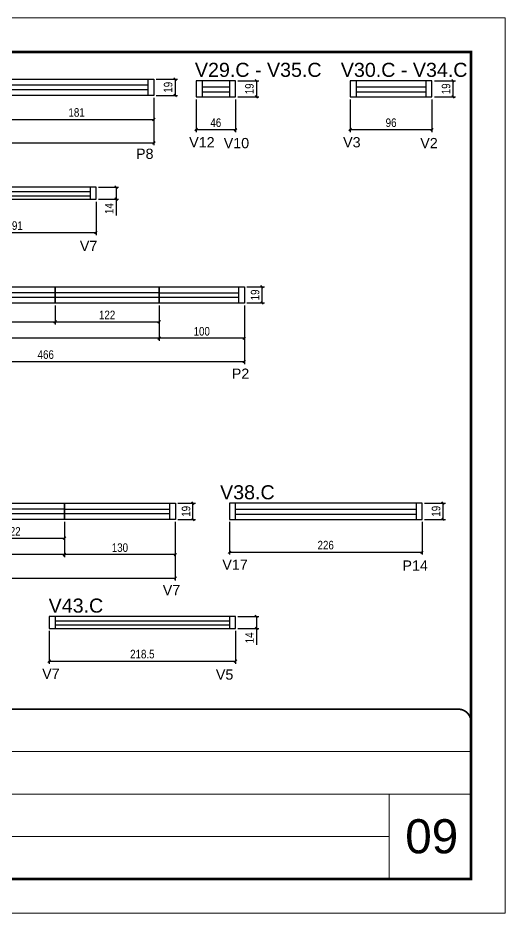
# Model space of a CAD drawing. Header units: millimetres. Extents: x 2455 to 8708, y 366 to 3713.
# Drawn here: x 3368 to 3940, y 366 to 1416 of the extents above; entities that cross this region are included whole.
import ezdxf

# ---------------------------------------------------------------- set-up
doc = ezdxf.new("R2010")
doc.units = ezdxf.units.MM
doc.linetypes.add('CONTINUO', pattern=[0])
doc.linetypes.add('DASHED', pattern=[0.75, 0.5, -0.25])
for name, color, linetype in [('5', 5, 'Continuous'), ('COTA', 241, 'Continuous'), ('NOMENCLATURA', 7, 'Continuous'), ('Painéis', 200, 'Continuous'), ('SARR_2.2x7', 40, 'Continuous'), ('SARR_EDITAR', 141, 'Continuous')]:
    doc.layers.add(name, color=color, linetype=linetype)
for name, color, linetype, lineweight in [('CARIMBO', 255, 'Continuous', 9), ('Folhas', 255, 'Continuous', 9), ('SARRAFO DE PRESSAO', 251, 'DASHED', 9)]:
    doc.layers.add(name, color=color, linetype=linetype, lineweight=lineweight)
doc.styles.add('ARIAL', font='arial.ttf')
doc.styles.add('COTA TECNICA', font='techl___.ttf', dxfattribs={"height": 10})
doc.styles.add('COTA TECNICA-50', font='techl___.ttf', dxfattribs={"height": 10})
doc.styles.get("Standard").update_dxf_attribs({"font": 'arial.ttf'})
doc.dimstyles.new('COTA PAINEL-50', dxfattribs={"dimtxt": 10, "dimasz": 3, "dimexe": 3, "dimexo": 3, "dimgap": 3, "dimtad": 1, "dimdec": 1, "dimzin": 12, "dimdsep": 46, "dimtxsty": 'COTA TECNICA-50', "dimblk1": 'OBLIQUE', "dimblk2": 'OBLIQUE', "dimsah": 1, "dimcen": 0.9, "dimclrd": 4, "dimclre": 4, "dimclrt": 240, "dimadec": 1, "dimazin": 3, "dimtfac": 1, "dimtdec": 1, "dimtmove": 0, "dimatfit": 3, "dimfxl": 1, "dimtolj": 1, "dimtzin": 12, "dimarcsym": 0})
doc.dimstyles.new('PAINEL', dxfattribs={"dimtxt": 10, "dimasz": 3, "dimexe": 3, "dimexo": 3, "dimgap": 3, "dimtad": 1, "dimdec": 1, "dimzin": 12, "dimdsep": 46, "dimtxsty": 'COTA TECNICA', "dimblk1": 'OBLIQUE', "dimblk2": 'OBLIQUE', "dimsah": 1, "dimcen": 0.9, "dimclrd": 4, "dimclre": 4, "dimclrt": 240, "dimadec": 1, "dimazin": 3, "dimtfac": 1, "dimtdec": 1, "dimtmove": 0, "dimatfit": 3, "dimfxl": 1, "dimtolj": 1, "dimtzin": 12, "dimarcsym": 0})

# ---------------------------------------------------------------- blocks, each defined once
blk = doc.blocks.new('9999999999')
at = {"color": 30, "linetype": 'CONTINUO'}
for p, q in [((98564.6, 34379.6), (99584, 34379.6)), ((98564.6, 34329.8), (99488, 34329.8)), ((99584, 34329.8), (99488, 34329.8)), ((99488, 34329.8), (99488, 34230.2)), ((98564.6, 34280), (99488, 34280))]:
    blk.add_line(p, q, dxfattribs=at)
at = {"color": 30, "linetype": 'CONTINUO', "const_width": 2}
blk.add_lwpolyline([(99584, 34230.2), (99584, 34414.4, 0.414214), (99569, 34429.4), (98229, 34429.4, 0.414214), (98214, 34414.4), (98214, 34245.2, 0.414214), (98229, 34230.2), (99584, 34230.2)], format="xyb", dxfattribs=at)
at = {"layer": 'Folhas'}
blk.add_lwpolyline([(98139, 34190.2), (99624, 34190.2), (99624, 35240.2), (98139, 35240.2)], close=True, dxfattribs=at)
at = {"layer": 'Folhas', "color": 30, "const_width": 3}
blk.add_lwpolyline([(98214, 34230.2), (99584, 34230.2), (99584, 35200.2), (98214, 35200.2)], close=True, dxfattribs=at)
blk = doc.blocks.new('_Oblique')
at = {"color": 0, "linetype": 'ByBlock', "lineweight": -2}
blk.add_line((-0.5, -0.5), (0.5, 0.5), dxfattribs=at)
blk = doc.blocks.new('*D70')
at = {"layer": 'COTA', "color": 4, "linetype": 'ByBlock', "lineweight": -2, "transparency": 16777216}
for p, q in [((3346.6, 1322), (3346.6, 1293.8)), ((3527.6, 1322), (3527.6, 1293.8)), ((3346.6, 1296.8), (3527.6, 1296.8))]:
    blk.add_line(p, q, dxfattribs=at)
at = {"layer": 'Defpoints', "color": 0, "linetype": 'ByBlock', "transparency": 16777216}
for p in [(3346.6, 1325), (3527.6, 1325), (3527.6, 1296.8)]:
    blk.add_point(p, dxfattribs=at)
at = {"layer": 'COTA', "color": 4, "linetype": 'ByBlock', "lineweight": -2, "transparency": 16777216, "xscale": 3, "yscale": 3, "zscale": 3, "rotation": 180}
blk.add_blockref('_Oblique', (3346.6, 1296.8), dxfattribs=at)
at = {"layer": 'COTA', "color": 4, "linetype": 'ByBlock', "lineweight": -2, "transparency": 16777216, "xscale": 3, "yscale": 3, "zscale": 3}
blk.add_blockref('_Oblique', (3527.6, 1296.8), dxfattribs=at)
at = {"layer": 'COTA', "color": 240, "linetype": 'ByBlock', "transparency": 16777216, "insert": (3437.1, 1304.9), "char_height": 10, "attachment_point": 5, "style": 'COTA TECNICA-50'}
blk.add_mtext('\\A1;181', dxfattribs=at)
blk = doc.blocks.new('*D204')
at = {"layer": 'COTA', "color": 4, "lineweight": -2, "transparency": 16777216}
for p, q in [((3102.6, 1322), (3102.6, 1266.5)), ((3527.6, 1322), (3527.6, 1266.5)), ((3102.6, 1269.5), (3527.6, 1269.5))]:
    blk.add_line(p, q, dxfattribs=at)
at = {"layer": 'Defpoints', "color": 0, "transparency": 16777216}
for p in [(3102.6, 1325), (3527.6, 1325), (3527.6, 1269.5)]:
    blk.add_point(p, dxfattribs=at)
at = {"layer": 'COTA', "color": 4, "lineweight": -2, "transparency": 16777216, "xscale": 3, "yscale": 3, "zscale": 3, "rotation": 180}
blk.add_blockref('_Oblique', (3102.6, 1269.5), dxfattribs=at)
at = {"layer": 'COTA', "color": 4, "lineweight": -2, "transparency": 16777216, "xscale": 3, "yscale": 3, "zscale": 3}
blk.add_blockref('_Oblique', (3527.6, 1269.5), dxfattribs=at)
at = {"layer": 'COTA', "color": 240, "transparency": 16777216, "insert": (3315.1, 1277.6), "char_height": 10, "attachment_point": 5, "style": 'COTA TECNICA'}
blk.add_mtext('\\A1;425', dxfattribs=at)
blk = doc.blocks.new('*D205')
at = {"layer": 'COTA', "color": 4, "lineweight": -2, "transparency": 16777216}
for p, q in [((3530.6, 1344), (3555.6, 1344)), ((3552.6, 1344), (3552.6, 1325)), ((3530.6, 1325), (3555.6, 1325))]:
    blk.add_line(p, q, dxfattribs=at)
at = {"layer": 'Defpoints', "color": 0, "transparency": 16777216}
for p in [(3527.6, 1344), (3527.6, 1325), (3552.6, 1325)]:
    blk.add_point(p, dxfattribs=at)
at = {"layer": 'COTA', "color": 4, "lineweight": -2, "transparency": 16777216, "xscale": 3, "yscale": 3, "zscale": 3}
for p, rotation in [((3552.6, 1344), 90), ((3552.6, 1325), 270)]:
    blk.add_blockref('_Oblique', p, dxfattribs=dict(at, rotation=rotation))
at = {"layer": 'COTA', "color": 240, "transparency": 16777216, "insert": (3544.5, 1334.5), "char_height": 10, "attachment_point": 5, "rotation": 90, "style": 'COTA TECNICA'}
blk.add_mtext('\\A1;19', dxfattribs=at)
blk = doc.blocks.new('*D234')
at = {"layer": 'COTA', "color": 4, "linetype": 'ByBlock', "lineweight": -2, "transparency": 16777216}
for p, q in [((3758, 1320.2), (3758, 1281.8)), ((3854, 1320.2), (3854, 1281.8)), ((3758, 1284.8), (3854, 1284.8))]:
    blk.add_line(p, q, dxfattribs=at)
at = {"layer": 'Defpoints', "color": 0, "linetype": 'ByBlock', "transparency": 16777216}
for p in [(3758, 1323.2), (3854, 1323.2), (3854, 1284.8)]:
    blk.add_point(p, dxfattribs=at)
at = {"layer": 'COTA', "color": 4, "linetype": 'ByBlock', "lineweight": -2, "transparency": 16777216, "xscale": 3, "yscale": 3, "zscale": 3, "rotation": 180}
blk.add_blockref('_Oblique', (3758, 1284.8), dxfattribs=at)
at = {"layer": 'COTA', "color": 4, "linetype": 'ByBlock', "lineweight": -2, "transparency": 16777216, "xscale": 3, "yscale": 3, "zscale": 3}
blk.add_blockref('_Oblique', (3854, 1284.8), dxfattribs=at)
at = {"layer": 'COTA', "color": 240, "linetype": 'ByBlock', "transparency": 16777216, "insert": (3806, 1292.9), "char_height": 10, "attachment_point": 5, "style": 'COTA TECNICA-50'}
blk.add_mtext('\\A1;96', dxfattribs=at)
blk = doc.blocks.new('*D235')
at = {"layer": 'COTA', "color": 4, "lineweight": -2, "transparency": 16777216}
for p, q in [((3857, 1342.2), (3881.6, 1342.2)), ((3878.6, 1342.2), (3878.6, 1323.2)), ((3857, 1323.2), (3881.6, 1323.2))]:
    blk.add_line(p, q, dxfattribs=at)
at = {"layer": 'Defpoints', "color": 0, "transparency": 16777216}
for p in [(3854, 1342.2), (3854, 1323.2), (3878.6, 1323.2)]:
    blk.add_point(p, dxfattribs=at)
at = {"layer": 'COTA', "color": 4, "lineweight": -2, "transparency": 16777216, "xscale": 3, "yscale": 3, "zscale": 3}
for p, rotation in [((3878.6, 1342.2), 90), ((3878.6, 1323.2), 270)]:
    blk.add_blockref('_Oblique', p, dxfattribs=dict(at, rotation=rotation))
at = {"layer": 'COTA', "color": 240, "transparency": 16777216, "insert": (3870.5, 1332.7), "char_height": 10, "attachment_point": 5, "rotation": 90, "style": 'COTA TECNICA'}
blk.add_mtext('\\A1;19', dxfattribs=at)
blk = doc.blocks.new('*D236')
at = {"layer": 'COTA', "color": 4, "linetype": 'ByBlock', "lineweight": -2, "transparency": 16777216}
for p, q in [((3577.4, 1320.2), (3577.4, 1281.8)), ((3623.4, 1320.2), (3623.4, 1281.8)), ((3577.4, 1284.8), (3623.4, 1284.8))]:
    blk.add_line(p, q, dxfattribs=at)
at = {"layer": 'Defpoints', "color": 0, "linetype": 'ByBlock', "transparency": 16777216}
for p in [(3577.4, 1323.2), (3623.4, 1323.2), (3623.4, 1284.8)]:
    blk.add_point(p, dxfattribs=at)
at = {"layer": 'COTA', "color": 4, "linetype": 'ByBlock', "lineweight": -2, "transparency": 16777216, "xscale": 3, "yscale": 3, "zscale": 3, "rotation": 180}
blk.add_blockref('_Oblique', (3577.4, 1284.8), dxfattribs=at)
at = {"layer": 'COTA', "color": 4, "linetype": 'ByBlock', "lineweight": -2, "transparency": 16777216, "xscale": 3, "yscale": 3, "zscale": 3}
blk.add_blockref('_Oblique', (3623.4, 1284.8), dxfattribs=at)
at = {"layer": 'COTA', "color": 240, "linetype": 'ByBlock', "transparency": 16777216, "insert": (3600.4, 1292.9), "char_height": 10, "attachment_point": 5, "style": 'COTA TECNICA-50'}
blk.add_mtext('\\A1;46', dxfattribs=at)
blk = doc.blocks.new('*D237')
at = {"layer": 'COTA', "color": 4, "lineweight": -2, "transparency": 16777216}
for p, q in [((3626.4, 1342.2), (3651, 1342.2)), ((3648, 1342.2), (3648, 1323.2)), ((3626.4, 1323.2), (3651, 1323.2))]:
    blk.add_line(p, q, dxfattribs=at)
at = {"layer": 'Defpoints', "color": 0, "transparency": 16777216}
for p in [(3623.4, 1342.2), (3623.4, 1323.2), (3648, 1323.2)]:
    blk.add_point(p, dxfattribs=at)
at = {"layer": 'COTA', "color": 4, "lineweight": -2, "transparency": 16777216, "xscale": 3, "yscale": 3, "zscale": 3}
for p, rotation in [((3648, 1342.2), 90), ((3648, 1323.2), 270)]:
    blk.add_blockref('_Oblique', p, dxfattribs=dict(at, rotation=rotation))
at = {"layer": 'COTA', "color": 240, "transparency": 16777216, "insert": (3639.9, 1332.7), "char_height": 10, "attachment_point": 5, "rotation": 90, "style": 'COTA TECNICA'}
blk.add_mtext('\\A1;19', dxfattribs=at)
blk = doc.blocks.new('*D238')
at = {"layer": 'COTA', "color": 4, "linetype": 'ByBlock', "lineweight": -2, "transparency": 16777216}
for p, q in [((3268.9, 1200.3), (3268.9, 1161.2)), ((3459.9, 1200.3), (3459.9, 1161.2)), ((3268.9, 1164.2), (3459.9, 1164.2))]:
    blk.add_line(p, q, dxfattribs=at)
at = {"layer": 'Defpoints', "color": 0, "linetype": 'ByBlock', "transparency": 16777216}
for p in [(3268.9, 1203.3), (3459.9, 1203.3), (3459.9, 1164.2)]:
    blk.add_point(p, dxfattribs=at)
at = {"layer": 'COTA', "color": 4, "linetype": 'ByBlock', "lineweight": -2, "transparency": 16777216, "xscale": 3, "yscale": 3, "zscale": 3, "rotation": 180}
blk.add_blockref('_Oblique', (3268.9, 1164.2), dxfattribs=at)
at = {"layer": 'COTA', "color": 4, "linetype": 'ByBlock', "lineweight": -2, "transparency": 16777216, "xscale": 3, "yscale": 3, "zscale": 3}
blk.add_blockref('_Oblique', (3459.9, 1164.2), dxfattribs=at)
at = {"layer": 'COTA', "color": 240, "linetype": 'ByBlock', "transparency": 16777216, "insert": (3364.4, 1172.2), "char_height": 10, "attachment_point": 5, "style": 'COTA TECNICA-50'}
blk.add_mtext('\\A1;191', dxfattribs=at)
blk = doc.blocks.new('*D239')
at = {"layer": 'COTA', "color": 4, "lineweight": -2, "transparency": 16777216}
for p, q in [((3462.9, 1217.3), (3486.4, 1217.3)), ((3483.4, 1217.3), (3483.4, 1203.3)), ((3462.9, 1203.3), (3486.4, 1203.3)), ((3483.4, 1203.3), (3483.4, 1184.2))]:
    blk.add_line(p, q, dxfattribs=at)
at = {"layer": 'Defpoints', "color": 0, "transparency": 16777216}
for p in [(3459.9, 1217.3), (3459.9, 1203.3), (3483.4, 1203.3)]:
    blk.add_point(p, dxfattribs=at)
at = {"layer": 'COTA', "color": 4, "lineweight": -2, "transparency": 16777216, "xscale": 3, "yscale": 3, "zscale": 3}
for p, rotation in [((3483.4, 1217.3), 90), ((3483.4, 1203.3), 270)]:
    blk.add_blockref('_Oblique', p, dxfattribs=dict(at, rotation=rotation))
at = {"layer": 'COTA', "color": 240, "transparency": 16777216, "insert": (3475.3, 1192.2), "char_height": 10, "attachment_point": 5, "rotation": 90, "style": 'COTA TECNICA'}
blk.add_mtext('\\A1;14', dxfattribs=at)
blk = doc.blocks.new('*D106')
at = {"layer": 'COTA', "color": 4, "linetype": 'ByBlock', "lineweight": -2, "transparency": 16777216}
for p, q in [((3167.9, 1078.5), (3167.9, 1037.1)), ((3533.9, 1078.5), (3533.9, 1037.1)), ((3533.9, 1040.1), (3167.9, 1040.1))]:
    blk.add_line(p, q, dxfattribs=at)
at = {"layer": 'Defpoints', "color": 0, "linetype": 'ByBlock', "transparency": 16777216}
for p in [(3167.9, 1081.5), (3533.9, 1081.5), (3167.9, 1040.1)]:
    blk.add_point(p, dxfattribs=at)
at = {"layer": 'COTA', "color": 4, "linetype": 'ByBlock', "lineweight": -2, "transparency": 16777216, "xscale": 3, "yscale": 3, "zscale": 3, "rotation": 180}
blk.add_blockref('_Oblique', (3167.9, 1040.1), dxfattribs=at)
at = {"layer": 'COTA', "color": 4, "linetype": 'ByBlock', "lineweight": -2, "transparency": 16777216, "xscale": 3, "yscale": 3, "zscale": 3}
blk.add_blockref('_Oblique', (3533.9, 1040.1), dxfattribs=at)
at = {"layer": 'COTA', "color": 240, "linetype": 'ByBlock', "transparency": 16777216, "insert": (3350.9, 1048.3), "char_height": 10, "attachment_point": 5, "style": 'COTA TECNICA-50'}
blk.add_mtext('\\A1;366', dxfattribs=at)
blk = doc.blocks.new('*D107')
at = {"layer": 'COTA', "color": 4, "linetype": 'ByBlock', "lineweight": -2, "transparency": 16777216}
for p, q in [((3167.9, 1078.5), (3167.9, 1056.4)), ((3411.9, 1078.5), (3411.9, 1056.4)), ((3167.9, 1059.4), (3411.9, 1059.4))]:
    blk.add_line(p, q, dxfattribs=at)
at = {"layer": 'Defpoints', "color": 0, "linetype": 'ByBlock', "transparency": 16777216}
for p in [(3167.9, 1081.5), (3411.9, 1081.5), (3411.9, 1059.4)]:
    blk.add_point(p, dxfattribs=at)
at = {"layer": 'COTA', "color": 4, "linetype": 'ByBlock', "lineweight": -2, "transparency": 16777216, "xscale": 3, "yscale": 3, "zscale": 3, "rotation": 180}
blk.add_blockref('_Oblique', (3167.9, 1059.4), dxfattribs=at)
at = {"layer": 'COTA', "color": 4, "linetype": 'ByBlock', "lineweight": -2, "transparency": 16777216, "xscale": 3, "yscale": 3, "zscale": 3}
blk.add_blockref('_Oblique', (3411.9, 1059.4), dxfattribs=at)
at = {"layer": 'COTA', "color": 240, "linetype": 'ByBlock', "transparency": 16777216, "insert": (3289.9, 1067.5), "char_height": 10, "attachment_point": 5, "style": 'COTA TECNICA-50'}
blk.add_mtext('\\A1;244', dxfattribs=at)
blk = doc.blocks.new('*D108')
at = {"layer": 'COTA', "color": 4, "linetype": 'ByBlock', "lineweight": -2, "transparency": 16777216}
for p, q in [((3411.9, 1078.5), (3411.9, 1056.4)), ((3533.9, 1078.5), (3533.9, 1056.4)), ((3411.9, 1059.4), (3533.9, 1059.4))]:
    blk.add_line(p, q, dxfattribs=at)
at = {"layer": 'Defpoints', "color": 0, "linetype": 'ByBlock', "transparency": 16777216}
for p in [(3411.9, 1081.5), (3533.9, 1081.5), (3533.9, 1059.4)]:
    blk.add_point(p, dxfattribs=at)
at = {"layer": 'COTA', "color": 4, "linetype": 'ByBlock', "lineweight": -2, "transparency": 16777216, "xscale": 3, "yscale": 3, "zscale": 3, "rotation": 180}
blk.add_blockref('_Oblique', (3411.9, 1059.4), dxfattribs=at)
at = {"layer": 'COTA', "color": 4, "linetype": 'ByBlock', "lineweight": -2, "transparency": 16777216, "xscale": 3, "yscale": 3, "zscale": 3}
blk.add_blockref('_Oblique', (3533.9, 1059.4), dxfattribs=at)
at = {"layer": 'COTA', "color": 240, "linetype": 'ByBlock', "transparency": 16777216, "insert": (3472.9, 1067.5), "char_height": 10, "attachment_point": 5, "style": 'COTA TECNICA-50'}
blk.add_mtext('\\A1;122', dxfattribs=at)
blk = doc.blocks.new('*D109')
at = {"layer": 'COTA', "color": 4, "linetype": 'ByBlock', "lineweight": -2, "transparency": 16777216}
for p, q in [((3533.9, 1078.5), (3533.9, 1037.1)), ((3633.9, 1078.5), (3633.9, 1037.1)), ((3633.9, 1040.1), (3533.9, 1040.1))]:
    blk.add_line(p, q, dxfattribs=at)
at = {"layer": 'Defpoints', "color": 0, "linetype": 'ByBlock', "transparency": 16777216}
for p in [(3533.9, 1081.5), (3633.9, 1081.5), (3533.9, 1040.1)]:
    blk.add_point(p, dxfattribs=at)
at = {"layer": 'COTA', "color": 4, "linetype": 'ByBlock', "lineweight": -2, "transparency": 16777216, "xscale": 3, "yscale": 3, "zscale": 3, "rotation": 180}
blk.add_blockref('_Oblique', (3533.9, 1040.1), dxfattribs=at)
at = {"layer": 'COTA', "color": 4, "linetype": 'ByBlock', "lineweight": -2, "transparency": 16777216, "xscale": 3, "yscale": 3, "zscale": 3}
blk.add_blockref('_Oblique', (3633.9, 1040.1), dxfattribs=at)
at = {"layer": 'COTA', "color": 240, "linetype": 'ByBlock', "transparency": 16777216, "insert": (3583.9, 1048.2), "char_height": 10, "attachment_point": 5, "style": 'COTA TECNICA-50'}
blk.add_mtext('\\A1;100', dxfattribs=at)
blk = doc.blocks.new('*D243')
at = {"layer": 'COTA', "color": 4, "lineweight": -2, "transparency": 16777216}
for p, q in [((3167.9, 1078.5), (3167.9, 1009.8)), ((3633.9, 1078.5), (3633.9, 1009.8)), ((3167.9, 1012.8), (3633.9, 1012.8))]:
    blk.add_line(p, q, dxfattribs=at)
at = {"layer": 'Defpoints', "color": 0, "transparency": 16777216}
for p in [(3167.9, 1081.5), (3633.9, 1081.5), (3633.9, 1012.8)]:
    blk.add_point(p, dxfattribs=at)
at = {"layer": 'COTA', "color": 4, "lineweight": -2, "transparency": 16777216, "xscale": 3, "yscale": 3, "zscale": 3, "rotation": 180}
blk.add_blockref('_Oblique', (3167.9, 1012.8), dxfattribs=at)
at = {"layer": 'COTA', "color": 4, "lineweight": -2, "transparency": 16777216, "xscale": 3, "yscale": 3, "zscale": 3}
blk.add_blockref('_Oblique', (3633.9, 1012.8), dxfattribs=at)
at = {"layer": 'COTA', "color": 240, "transparency": 16777216, "insert": (3400.9, 1020.9), "char_height": 10, "attachment_point": 5, "style": 'COTA TECNICA'}
blk.add_mtext('\\A1;466', dxfattribs=at)
blk = doc.blocks.new('*D244')
at = {"layer": 'COTA', "color": 4, "lineweight": -2, "transparency": 16777216}
for p, q in [((3636.9, 1100.5), (3657.6, 1100.5)), ((3654.6, 1081.5), (3654.6, 1100.5)), ((3636.9, 1081.5), (3657.6, 1081.5))]:
    blk.add_line(p, q, dxfattribs=at)
at = {"layer": 'Defpoints', "color": 0, "transparency": 16777216}
for p in [(3633.9, 1100.5), (3654.6, 1100.5), (3633.9, 1081.5)]:
    blk.add_point(p, dxfattribs=at)
at = {"layer": 'COTA', "color": 4, "lineweight": -2, "transparency": 16777216, "xscale": 3, "yscale": 3, "zscale": 3}
for p, rotation in [((3654.6, 1100.5), 90), ((3654.6, 1081.5), 270)]:
    blk.add_blockref('_Oblique', p, dxfattribs=dict(at, rotation=rotation))
at = {"layer": 'COTA', "color": 240, "transparency": 16777216, "insert": (3646.5, 1091), "char_height": 10, "attachment_point": 5, "rotation": 90, "style": 'COTA TECNICA'}
blk.add_mtext('\\A1;19', dxfattribs=at)
blk = doc.blocks.new('*D114')
at = {"layer": 'COTA', "color": 4, "linetype": 'ByBlock', "lineweight": -2, "transparency": 16777216}
for p, q in [((3056.9, 824.6), (3056.9, 783.3)), ((3422.9, 824.6), (3422.9, 783.3)), ((3422.9, 786.3), (3056.9, 786.3))]:
    blk.add_line(p, q, dxfattribs=at)
at = {"layer": 'Defpoints', "color": 0, "linetype": 'ByBlock', "transparency": 16777216}
for p in [(3056.9, 827.6), (3422.9, 827.6), (3056.9, 786.3)]:
    blk.add_point(p, dxfattribs=at)
at = {"layer": 'COTA', "color": 4, "linetype": 'ByBlock', "lineweight": -2, "transparency": 16777216, "xscale": 3, "yscale": 3, "zscale": 3, "rotation": 180}
blk.add_blockref('_Oblique', (3056.9, 786.3), dxfattribs=at)
at = {"layer": 'COTA', "color": 4, "linetype": 'ByBlock', "lineweight": -2, "transparency": 16777216, "xscale": 3, "yscale": 3, "zscale": 3}
blk.add_blockref('_Oblique', (3422.9, 786.3), dxfattribs=at)
at = {"layer": 'COTA', "color": 240, "linetype": 'ByBlock', "transparency": 16777216, "insert": (3239.9, 794.5), "char_height": 10, "attachment_point": 5, "style": 'COTA TECNICA-50'}
blk.add_mtext('\\A1;366', dxfattribs=at)
blk = doc.blocks.new('*D116')
at = {"layer": 'COTA', "color": 4, "linetype": 'ByBlock', "lineweight": -2, "transparency": 16777216}
for p, q in [((3300.9, 824.6), (3300.9, 802.6)), ((3422.9, 824.6), (3422.9, 802.6)), ((3300.9, 805.6), (3422.9, 805.6))]:
    blk.add_line(p, q, dxfattribs=at)
at = {"layer": 'Defpoints', "color": 0, "linetype": 'ByBlock', "transparency": 16777216}
for p in [(3300.9, 827.6), (3422.9, 827.6), (3422.9, 805.6)]:
    blk.add_point(p, dxfattribs=at)
at = {"layer": 'COTA', "color": 4, "linetype": 'ByBlock', "lineweight": -2, "transparency": 16777216, "xscale": 3, "yscale": 3, "zscale": 3, "rotation": 180}
blk.add_blockref('_Oblique', (3300.9, 805.6), dxfattribs=at)
at = {"layer": 'COTA', "color": 4, "linetype": 'ByBlock', "lineweight": -2, "transparency": 16777216, "xscale": 3, "yscale": 3, "zscale": 3}
blk.add_blockref('_Oblique', (3422.9, 805.6), dxfattribs=at)
at = {"layer": 'COTA', "color": 240, "linetype": 'ByBlock', "transparency": 16777216, "insert": (3361.9, 813.7), "char_height": 10, "attachment_point": 5, "style": 'COTA TECNICA-50'}
blk.add_mtext('\\A1;122', dxfattribs=at)
blk = doc.blocks.new('*D117')
at = {"layer": 'COTA', "color": 4, "linetype": 'ByBlock', "lineweight": -2, "transparency": 16777216}
for p, q in [((3422.9, 824.6), (3422.9, 783.3)), ((3552.9, 824.6), (3552.9, 783.3)), ((3552.9, 786.3), (3422.9, 786.3))]:
    blk.add_line(p, q, dxfattribs=at)
at = {"layer": 'Defpoints', "color": 0, "linetype": 'ByBlock', "transparency": 16777216}
for p in [(3422.9, 827.6), (3552.9, 827.6), (3422.9, 786.3)]:
    blk.add_point(p, dxfattribs=at)
at = {"layer": 'COTA', "color": 4, "linetype": 'ByBlock', "lineweight": -2, "transparency": 16777216, "xscale": 3, "yscale": 3, "zscale": 3, "rotation": 180}
blk.add_blockref('_Oblique', (3422.9, 786.3), dxfattribs=at)
at = {"layer": 'COTA', "color": 4, "linetype": 'ByBlock', "lineweight": -2, "transparency": 16777216, "xscale": 3, "yscale": 3, "zscale": 3}
blk.add_blockref('_Oblique', (3552.9, 786.3), dxfattribs=at)
at = {"layer": 'COTA', "color": 240, "linetype": 'ByBlock', "transparency": 16777216, "insert": (3487.9, 794.5), "char_height": 10, "attachment_point": 5, "style": 'COTA TECNICA-50'}
blk.add_mtext('\\A1;130', dxfattribs=at)
blk = doc.blocks.new('*D248')
at = {"layer": 'COTA', "color": 4, "lineweight": -2, "transparency": 16777216}
for p, q in [((3056.9, 824.6), (3056.9, 755.9)), ((3552.9, 824.6), (3552.9, 755.9)), ((3056.9, 758.9), (3552.9, 758.9))]:
    blk.add_line(p, q, dxfattribs=at)
at = {"layer": 'Defpoints', "color": 0, "transparency": 16777216}
for p in [(3056.9, 827.6), (3552.9, 827.6), (3552.9, 758.9)]:
    blk.add_point(p, dxfattribs=at)
at = {"layer": 'COTA', "color": 4, "lineweight": -2, "transparency": 16777216, "xscale": 3, "yscale": 3, "zscale": 3, "rotation": 180}
blk.add_blockref('_Oblique', (3056.9, 758.9), dxfattribs=at)
at = {"layer": 'COTA', "color": 4, "lineweight": -2, "transparency": 16777216, "xscale": 3, "yscale": 3, "zscale": 3}
blk.add_blockref('_Oblique', (3552.9, 758.9), dxfattribs=at)
at = {"layer": 'COTA', "color": 240, "transparency": 16777216, "insert": (3304.9, 767.1), "char_height": 10, "attachment_point": 5, "style": 'COTA TECNICA'}
blk.add_mtext('\\A1;496', dxfattribs=at)
blk = doc.blocks.new('*D249')
at = {"layer": 'COTA', "color": 4, "lineweight": -2, "transparency": 16777216}
for p, q in [((3555.9, 846.6), (3576.6, 846.6)), ((3573.6, 827.6), (3573.6, 846.6)), ((3555.9, 827.6), (3576.6, 827.6))]:
    blk.add_line(p, q, dxfattribs=at)
at = {"layer": 'Defpoints', "color": 0, "transparency": 16777216}
for p in [(3552.9, 846.6), (3573.6, 846.6), (3552.9, 827.6)]:
    blk.add_point(p, dxfattribs=at)
at = {"layer": 'COTA', "color": 4, "lineweight": -2, "transparency": 16777216, "xscale": 3, "yscale": 3, "zscale": 3}
for p, rotation in [((3573.6, 846.6), 90), ((3573.6, 827.6), 270)]:
    blk.add_blockref('_Oblique', p, dxfattribs=dict(at, rotation=rotation))
at = {"layer": 'COTA', "color": 240, "transparency": 16777216, "insert": (3565.5, 837.1), "char_height": 10, "attachment_point": 5, "rotation": 90, "style": 'COTA TECNICA'}
blk.add_mtext('\\A1;19', dxfattribs=at)
blk = doc.blocks.new('*D250')
at = {"layer": 'COTA', "color": 4, "linetype": 'ByBlock', "lineweight": -2, "transparency": 16777216}
for p, q in [((3616.3, 824.7), (3616.3, 786.3)), ((3842.3, 824.7), (3842.3, 786.3)), ((3616.3, 789.3), (3842.3, 789.3))]:
    blk.add_line(p, q, dxfattribs=at)
at = {"layer": 'Defpoints', "color": 0, "linetype": 'ByBlock', "transparency": 16777216}
for p in [(3616.3, 827.7), (3842.3, 827.7), (3842.3, 789.3)]:
    blk.add_point(p, dxfattribs=at)
at = {"layer": 'COTA', "color": 4, "linetype": 'ByBlock', "lineweight": -2, "transparency": 16777216, "xscale": 3, "yscale": 3, "zscale": 3, "rotation": 180}
blk.add_blockref('_Oblique', (3616.3, 789.3), dxfattribs=at)
at = {"layer": 'COTA', "color": 4, "linetype": 'ByBlock', "lineweight": -2, "transparency": 16777216, "xscale": 3, "yscale": 3, "zscale": 3}
blk.add_blockref('_Oblique', (3842.3, 789.3), dxfattribs=at)
at = {"layer": 'COTA', "color": 240, "linetype": 'ByBlock', "transparency": 16777216, "insert": (3729.3, 797.4), "char_height": 10, "attachment_point": 5, "style": 'COTA TECNICA-50'}
blk.add_mtext('\\A1;226', dxfattribs=at)
blk = doc.blocks.new('*D251')
at = {"layer": 'COTA', "color": 4, "lineweight": -2, "transparency": 16777216}
for p, q in [((3845.3, 846.7), (3869.9, 846.7)), ((3866.9, 846.7), (3866.9, 827.7)), ((3845.3, 827.7), (3869.9, 827.7))]:
    blk.add_line(p, q, dxfattribs=at)
at = {"layer": 'Defpoints', "color": 0, "transparency": 16777216}
for p in [(3842.3, 846.7), (3842.3, 827.7), (3866.9, 827.7)]:
    blk.add_point(p, dxfattribs=at)
at = {"layer": 'COTA', "color": 4, "lineweight": -2, "transparency": 16777216, "xscale": 3, "yscale": 3, "zscale": 3}
for p, rotation in [((3866.9, 846.7), 90), ((3866.9, 827.7), 270)]:
    blk.add_blockref('_Oblique', p, dxfattribs=dict(at, rotation=rotation))
at = {"layer": 'COTA', "color": 240, "transparency": 16777216, "insert": (3858.8, 837.2), "char_height": 10, "attachment_point": 5, "rotation": 90, "style": 'COTA TECNICA'}
blk.add_mtext('\\A1;19', dxfattribs=at)
blk = doc.blocks.new('*D219')
at = {"layer": 'COTA', "color": 4, "linetype": 'ByBlock', "lineweight": -2, "transparency": 16777216}
for p, q in [((3404.9, 696.8), (3404.9, 658.4)), ((3623.4, 696.8), (3623.4, 658.4)), ((3404.9, 661.4), (3623.4, 661.4))]:
    blk.add_line(p, q, dxfattribs=at)
at = {"layer": 'Defpoints', "color": 0, "linetype": 'ByBlock', "transparency": 16777216}
for p in [(3404.9, 699.8), (3623.4, 699.8), (3623.4, 661.4)]:
    blk.add_point(p, dxfattribs=at)
at = {"layer": 'COTA', "color": 4, "linetype": 'ByBlock', "lineweight": -2, "transparency": 16777216, "xscale": 3, "yscale": 3, "zscale": 3, "rotation": 180}
blk.add_blockref('_Oblique', (3404.9, 661.4), dxfattribs=at)
at = {"layer": 'COTA', "color": 4, "linetype": 'ByBlock', "lineweight": -2, "transparency": 16777216, "xscale": 3, "yscale": 3, "zscale": 3}
blk.add_blockref('_Oblique', (3623.4, 661.4), dxfattribs=at)
at = {"layer": 'COTA', "color": 240, "linetype": 'ByBlock', "transparency": 16777216, "insert": (3514.2, 669.6), "char_height": 10, "attachment_point": 5, "style": 'COTA TECNICA-50'}
blk.add_mtext('\\A1;218.5', dxfattribs=at)
blk = doc.blocks.new('*D220')
at = {"layer": 'COTA', "color": 4, "lineweight": -2, "transparency": 16777216}
for p, q in [((3626.4, 713.8), (3651, 713.8)), ((3648, 713.8), (3648, 699.8)), ((3626.4, 699.8), (3651, 699.8)), ((3648, 699.8), (3648, 680.7))]:
    blk.add_line(p, q, dxfattribs=at)
at = {"layer": 'Defpoints', "color": 0, "transparency": 16777216}
for p in [(3623.4, 713.8), (3623.4, 699.8), (3648, 699.8)]:
    blk.add_point(p, dxfattribs=at)
at = {"layer": 'COTA', "color": 4, "lineweight": -2, "transparency": 16777216, "xscale": 3, "yscale": 3, "zscale": 3}
for p, rotation in [((3648, 713.8), 90), ((3648, 699.8), 270)]:
    blk.add_blockref('_Oblique', p, dxfattribs=dict(at, rotation=rotation))
at = {"layer": 'COTA', "color": 240, "transparency": 16777216, "insert": (3640, 688.7), "char_height": 10, "attachment_point": 5, "rotation": 90, "style": 'COTA TECNICA'}
blk.add_mtext('\\A1;14', dxfattribs=at)

msp = doc.modelspace()

# ---------------------------------------------------------------- linework, layer by layer
at = {"layer": 'Painéis'}
for points in [[(3346.64, 1344.03), (3527.64, 1344.03), (3527.64, 1325.03), (3346.64, 1325.03)], [(3411.91, 1081.46), (3167.91, 1081.46), (3167.91, 1100.46), (3411.91, 1100.46)], [(3411.91, 1100.46), (3533.91, 1100.46), (3533.91, 1081.46), (3411.91, 1081.46)], [(3533.91, 1100.46), (3633.89, 1100.46), (3633.89, 1081.46), (3533.91, 1081.46)], [(3300.94, 846.65), (3422.94, 846.65), (3422.94, 827.65), (3300.94, 827.65)], [(3422.94, 846.65), (3552.93, 846.65), (3552.93, 827.65), (3422.94, 827.65)]]:
    msp.add_lwpolyline(points, close=True, dxfattribs=at)
at = {"layer": 'Painéis', "linetype": 'ByBlock'}
for points in [[(3577.39, 1342.17), (3577.39, 1323.17), (3623.39, 1323.17), (3623.39, 1342.17)], [(3757.95, 1342.17), (3757.95, 1323.17), (3853.95, 1323.17), (3853.95, 1342.17)], [(3268.9, 1217.3), (3268.9, 1203.3), (3459.9, 1203.3), (3459.9, 1217.3)], [(3616.29, 846.68), (3616.29, 827.68), (3842.29, 827.68), (3842.29, 846.68)], [(3404.94, 713.79), (3404.94, 699.79), (3623.44, 699.79), (3623.44, 713.79)]]:
    msp.add_lwpolyline(points, close=True, dxfattribs=at)
at = {"layer": 'SARR_2.2x7', "linetype": 'Continuous'}
for p, q in [((3520.62, 1344.03), (3520.62, 1325.03)), ((3520.62, 1337.03), (3346.64, 1337.03)), ((3584.39, 1342.17), (3584.39, 1323.17)), ((3584.39, 1335.17), (3616.39, 1335.17)), ((3616.39, 1342.17), (3616.39, 1323.17)), ((3764.95, 1342.17), (3764.95, 1323.17)), ((3764.95, 1335.17), (3846.95, 1335.17)), ((3846.95, 1342.17), (3846.95, 1323.17)), ((3346.64, 1332.03), (3520.62, 1332.03)), ((3584.39, 1329.17), (3616.39, 1329.17)), ((3764.95, 1329.17), (3846.95, 1329.17)), ((3452.9, 1217.3), (3452.9, 1203.3)), ((3533.91, 1093.46), (3174.91, 1093.46)), ((3533.91, 1093.46), (3626.89, 1093.46)), ((3626.89, 1100.46), (3626.89, 1081.46)), ((3174.91, 1088.46), (3533.91, 1088.46)), ((3533.91, 1088.46), (3626.89, 1088.46)), ((3545.93, 846.65), (3545.93, 827.65)), ((3623.29, 846.68), (3623.29, 827.68)), ((3835.29, 846.68), (3835.29, 827.68)), ((3422.94, 839.65), (3063.94, 839.65)), ((3063.94, 834.65), (3422.94, 834.65)), ((3422.94, 839.65), (3545.93, 839.65)), ((3422.94, 834.65), (3545.93, 834.65)), ((3623.29, 839.68), (3835.29, 839.68)), ((3623.29, 833.68), (3835.29, 833.68)), ((3411.94, 713.79), (3411.94, 699.79)), ((3616.44, 713.79), (3616.44, 699.79))]:
    msp.add_line(p, q, dxfattribs=at)
at = {"layer": 'SARR_EDITAR', "linetype": 'Continuous'}
for p, q in [((3275.9, 1212.3), (3452.9, 1212.3)), ((3275.9, 1207.3), (3452.9, 1207.3)), ((3411.94, 708.79), (3616.44, 708.79)), ((3411.94, 703.79), (3616.44, 703.79))]:
    msp.add_line(p, q, dxfattribs=at)

# ---------------------------------------------------------------- block references
at = {"layer": 'SARRAFO DE PRESSAO', "color": 6, "linetype": 'ByBlock'}
msp.add_blockref('9999999999', (-95684.21, -33824.34), dxfattribs=at)

# ---------------------------------------------------------------- texts
at = {"layer": '5', "linetype": 'Continuous'}
for s, p in [('V12', (3569.16, 1264)), ('V10', (3609.68, 1263.04)), ('V3', (3749.73, 1264)), ('V2', (3840.25, 1263.04)), ('P8', (3506.83, 1250.49)), ('V7', (3440.92, 1142.39)), ('P2', (3619.14, 992.56)), ('V17', (3608.06, 768.51)), ('P14', (3819.35, 767.55)), ('V7', (3538.18, 738.74)), ('V7', (3396.71, 640.62)), ('V5', (3600.49, 639.66))]:
    msp.add_text(s, height=12, rotation=359.99996, dxfattribs=at).set_placement(p)
at = {"layer": 'CARIMBO', "style": 'ARIAL'}
msp.add_text('09', height=40, dxfattribs=at).set_placement((3822.63, 436.01))
at = {"layer": 'NOMENCLATURA', "linetype": 'Continuous'}
for s, p in [('V29.C - V35.C', (3575.89, 1346.7)), ('V30.C - V34.C', (3747.05, 1346.7)), ('V38.C', (3605.39, 851.21)), ('V43.C', (3404.29, 718.32))]:
    msp.add_text(s, height=16.5, dxfattribs=at).set_placement(p)

# ---------------------------------------------------------------- dimensions: what is measured, and where the dimension line sits
at = {"layer": 'COTA'}
for base, p1, p2, picture, middle in [((3552.6, 1325.03), (3527.64, 1344.03), (3527.64, 1325.03), '*D205', (3544.52, 1334.53)), ((3647.99, 1323.17), (3623.39, 1342.17), (3623.39, 1323.17), '*D237', (3639.9, 1332.67)), ((3878.56, 1323.17), (3853.95, 1342.17), (3853.95, 1323.17), '*D235', (3870.47, 1332.67)), ((3483.37, 1203.3), (3459.9, 1217.3), (3459.9, 1203.3), '*D239', (3475.3, 1192.25)), ((3654.59, 1100.46), (3633.89, 1081.46), (3633.89, 1100.46), '*D244', (3646.5, 1090.97)), ((3573.63, 846.65), (3552.93, 827.65), (3552.93, 846.65), '*D249', (3565.54, 837.15)), ((3866.89, 827.68), (3842.29, 846.68), (3842.29, 827.68), '*D251', (3858.81, 837.18)), ((3648.04, 699.79), (3623.44, 713.79), (3623.44, 699.79), '*D220', (3639.97, 688.73))]:
    dim = msp.add_linear_dim(base=base, p1=p1, p2=p2, angle=90, dimstyle='PAINEL', dxfattribs=at)
    dim.commit()
    dim.dimension.update_dxf_attribs({"geometry": picture, "text_midpoint": middle})
at = {"layer": 'COTA', "color": 5}
for base, p1, p2, picture, middle in [((3527.62, 1269.47), (3102.64, 1325.03), (3527.62, 1325.03), '*D204', (3315.13, 1277.58)), ((3633.89, 1012.75), (3167.91, 1081.46), (3633.89, 1081.46), '*D243', (3400.9, 1020.86)), ((3552.93, 758.93), (3056.94, 827.65), (3552.93, 827.65), '*D248', (3304.94, 767.07))]:
    dim = msp.add_linear_dim(base=base, p1=p1, p2=p2, dimstyle='PAINEL', dxfattribs=at)
    dim.commit()
    dim.dimension.update_dxf_attribs({"geometry": picture, "text_midpoint": middle})
at = {"layer": 'COTA', "color": 1, "linetype": 'ByBlock'}
for base, p1, p2, picture, middle in [((3527.62, 1296.79), (3346.64, 1325.03), (3527.62, 1325.03), '*D70', (3437.13, 1304.89)), ((3623.39, 1284.81), (3577.39, 1323.17), (3623.39, 1323.17), '*D236', (3600.39, 1292.91)), ((3853.95, 1284.81), (3757.95, 1323.17), (3853.95, 1323.17), '*D234', (3805.95, 1292.94)), ((3459.9, 1164.16), (3268.9, 1203.3), (3459.9, 1203.3), '*D238', (3364.4, 1172.25)), ((3167.91, 1040.08), (3533.91, 1081.46), (3167.91, 1081.46), '*D106', (3350.91, 1048.3)), ((3411.91, 1059.42), (3167.91, 1081.46), (3411.91, 1081.46), '*D107', (3289.91, 1067.49)), ((3533.91, 1059.42), (3411.91, 1081.46), (3533.91, 1081.46), '*D108', (3472.91, 1067.48)), ((3533.91, 1040.08), (3633.89, 1081.46), (3533.91, 1081.46), '*D109', (3583.9, 1048.18)), ((3056.94, 786.26), (3422.94, 827.65), (3056.94, 827.65), '*D114', (3239.94, 794.48)), ((3422.94, 805.6), (3300.94, 827.65), (3422.94, 827.65), '*D116', (3361.94, 813.66)), ((3422.94, 786.26), (3552.93, 827.65), (3422.94, 827.65), '*D117', (3487.94, 794.48)), ((3842.29, 789.32), (3616.29, 827.68), (3842.29, 827.68), '*D250', (3729.29, 797.42)), ((3623.44, 661.43), (3404.94, 699.79), (3623.44, 699.79), '*D219', (3514.19, 669.56))]:
    dim = msp.add_linear_dim(base=base, p1=p1, p2=p2, dimstyle='COTA PAINEL-50', override={"dimarcsym": 1}, dxfattribs=at)
    dim.commit()
    dim.dimension.update_dxf_attribs({"geometry": picture, "text_midpoint": middle})

doc.saveas('drawing.dxf')
